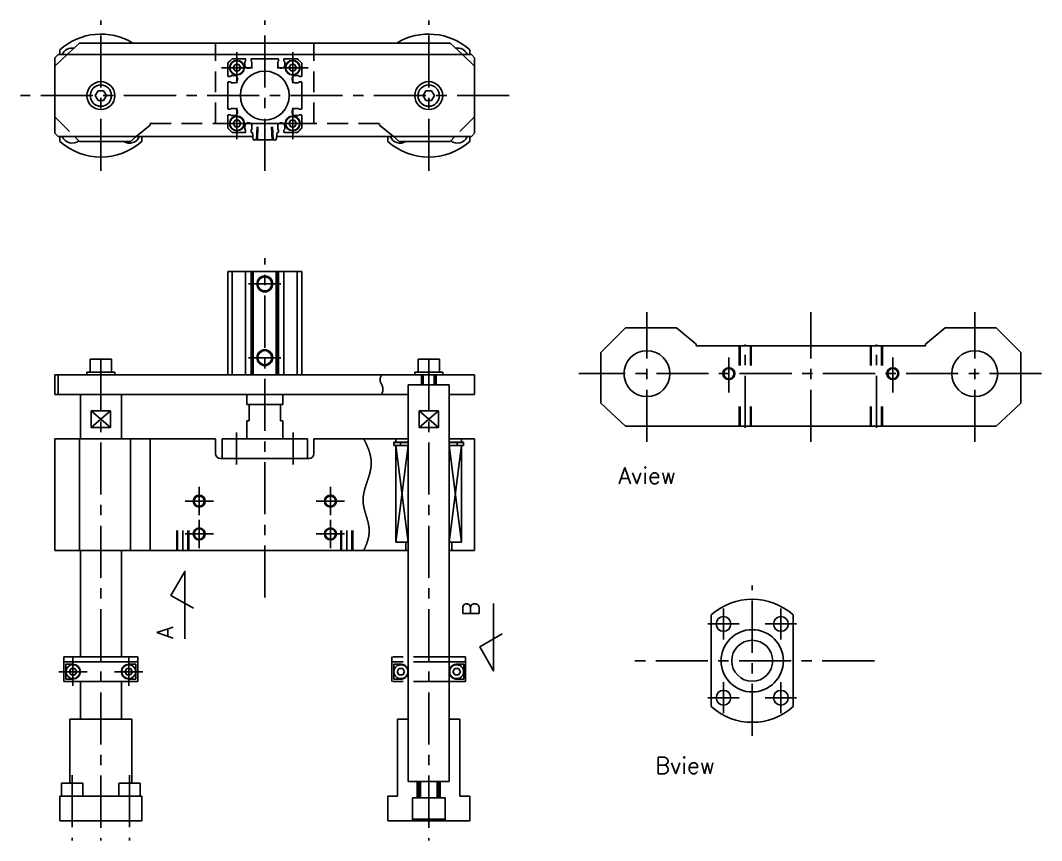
# Model space of a CAD drawing. Extents: x -806 to 177, y -154 to 391.
# Drawn here: x -446 to 177, y -110 to 391 of the extents above; entities that cross this region are included whole.
import ezdxf

# ---------------------------------------------------------------- set-up
doc = ezdxf.new("R2010")
doc.units = 0
for name, pattern in [('CENTER', [50.8, 31.75, -6.35, 6.35, -6.35]), ('DASHED', [19.05, 12.7, -6.35]), ('PHANTOM', [63.5, 31.75, -6.35, 6.35, -6.35, 6.35, -6.35])]:
    doc.linetypes.add(name, pattern=pattern)
doc.layers.get('0').update_dxf_attribs({"linetype": 'CONTINUOUS'})
doc.layers.add('CENTER', color=1, linetype='CONTINUOUS')
doc.styles.get("Standard").update_dxf_attribs({"font": 'txt.shx', "height": 3, "bigfont": 'bigfont.shx'})

msp = doc.modelspace()

# ---------------------------------------------------------------- linework, layer by layer
at = {"color": 7, "linetype": 'CONTINUOUS'}
for p, q in [((-410.28, 376.71), (-417.78, 369.71)), ((-297.28, 376.71), (-410.28, 376.71)), ((-327.28, 369.71), (-327.28, 376.71)), ((-297.28, 376.71), (-184.28, 376.71)), ((-267.28, 369.71), (-267.28, 376.71)), ((-184.28, 376.71), (-176.78, 369.71)), ((-425.28, 367.71), (-423.28, 369.71)), ((-425.28, 321.71), (-425.28, 367.71)), ((-423.28, 369.71), (-297.28, 369.71)), ((-422.28, 372.66), (-422.28, 369.71)), ((-171.28, 369.71), (-297.28, 369.71)), ((-172.28, 372.66), (-172.28, 369.71)), ((-169.28, 367.71), (-171.28, 369.71)), ((-169.28, 321.71), (-169.28, 367.71)), ((-319.78, 356.61), (-319.78, 364.55)), ((-317.12, 367.21), (-309.18, 367.21)), ((-315.44, 363.71), (-316.59, 361.71)), ((-316.59, 361.71), (-315.44, 359.71)), ((-313.13, 363.71), (-315.44, 363.71)), ((-313.13, 363.71), (-311.97, 361.71)), ((-311.97, 361.71), (-313.13, 359.71)), ((-309.43, 365.21), (-308.98, 365.71)), ((-309.43, 363.11), (-309.43, 365.21)), ((-308.98, 365.71), (-308.98, 367.01)), ((-306.83, 361.41), (-307.73, 361.41)), ((-305.58, 367.01), (-305.58, 365.71)), ((-305.58, 365.71), (-305.13, 365.21)), ((-305.38, 367.21), (-297.28, 367.21)), ((-305.13, 365.21), (-305.13, 363.11)), ((-289.18, 367.21), (-297.28, 367.21)), ((-288.98, 365.71), (-289.43, 365.21)), ((-289.43, 365.21), (-289.43, 363.11)), ((-288.98, 367.01), (-288.98, 365.71)), ((-287.73, 361.41), (-286.83, 361.41)), ((-285.58, 365.71), (-285.58, 367.01)), ((-285.13, 365.21), (-285.58, 365.71)), ((-277.44, 367.21), (-285.38, 367.21)), ((-285.13, 363.11), (-285.13, 365.21)), ((-281.44, 363.71), (-282.59, 361.71)), ((-282.59, 361.71), (-281.44, 359.71)), ((-281.44, 363.71), (-279.13, 363.71)), ((-279.13, 363.71), (-277.97, 361.71)), ((-277.97, 361.71), (-279.13, 359.71)), ((-274.78, 356.61), (-274.78, 364.55)), ((-319.58, 356.41), (-318.28, 356.41)), ((-318.28, 356.41), (-317.78, 356.86)), ((-317.78, 356.86), (-315.68, 356.86)), ((-313.13, 359.71), (-315.44, 359.71)), ((-313.98, 355.16), (-313.98, 354.26)), ((-281.44, 359.71), (-279.13, 359.71)), ((-280.58, 355.16), (-280.58, 354.26)), ((-276.78, 356.86), (-278.88, 356.86)), ((-276.28, 356.41), (-276.78, 356.86)), ((-274.98, 356.41), (-276.28, 356.41)), ((-319.78, 336.61), (-319.78, 352.81)), ((-318.28, 353.01), (-319.58, 353.01)), ((-317.78, 352.56), (-318.28, 353.01)), ((-315.68, 352.56), (-317.78, 352.56)), ((-278.88, 352.56), (-276.78, 352.56)), ((-276.78, 352.56), (-276.28, 353.01)), ((-276.28, 353.01), (-274.98, 353.01)), ((-274.78, 336.61), (-274.78, 352.81)), ((-399, 347.68), (-400.71, 344.71)), ((-400.71, 344.71), (-399, 341.74)), ((-395.57, 347.68), (-399, 347.68)), ((-393.85, 344.71), (-395.57, 347.68)), ((-395.57, 341.74), (-393.85, 344.71)), ((-200.71, 344.71), (-199, 347.68)), ((-199, 341.74), (-200.71, 344.71)), ((-199, 347.68), (-195.57, 347.68)), ((-195.57, 347.68), (-193.85, 344.71)), ((-193.85, 344.71), (-195.57, 341.74)), ((-399, 341.74), (-395.57, 341.74)), ((-319.58, 336.41), (-318.28, 336.41)), ((-318.28, 336.41), (-317.78, 336.86)), ((-317.78, 336.86), (-315.68, 336.86)), ((-276.78, 336.86), (-278.88, 336.86)), ((-276.28, 336.41), (-276.78, 336.86)), ((-274.98, 336.41), (-276.28, 336.41)), ((-195.57, 341.74), (-199, 341.74)), ((-319.78, 324.86), (-319.78, 332.81)), ((-318.28, 333.01), (-319.58, 333.01)), ((-317.78, 332.56), (-318.28, 333.01)), ((-315.68, 332.56), (-317.78, 332.56)), ((-313.98, 335.16), (-313.98, 334.26)), ((-280.58, 335.16), (-280.58, 334.26)), ((-278.88, 332.56), (-276.78, 332.56)), ((-276.78, 332.56), (-276.28, 333.01)), ((-276.28, 333.01), (-274.98, 333.01)), ((-274.78, 324.86), (-274.78, 332.81)), ((-315.44, 329.71), (-316.59, 327.71)), ((-316.59, 327.71), (-315.44, 325.71)), ((-313.13, 329.71), (-315.44, 329.71)), ((-313.13, 325.71), (-315.44, 325.71)), ((-313.13, 329.71), (-311.97, 327.71)), ((-311.97, 327.71), (-313.13, 325.71)), ((-309.43, 324.21), (-309.43, 326.31)), ((-308.98, 323.71), (-309.43, 324.21)), ((-307.73, 328.01), (-306.83, 328.01)), ((-305.13, 324.21), (-305.58, 323.71)), ((-305.13, 326.31), (-305.13, 324.21)), ((-289.43, 326.31), (-289.43, 324.21)), ((-289.43, 324.21), (-288.98, 323.71)), ((-286.83, 328.01), (-287.73, 328.01)), ((-285.58, 323.71), (-285.13, 324.21)), ((-285.13, 324.21), (-285.13, 326.31)), ((-281.44, 329.71), (-282.59, 327.71)), ((-282.59, 327.71), (-281.44, 325.71)), ((-281.44, 329.71), (-279.13, 329.71)), ((-281.44, 325.71), (-279.13, 325.71)), ((-279.13, 329.71), (-277.97, 327.71)), ((-277.97, 327.71), (-279.13, 325.71)), ((-423.28, 319.71), (-425.28, 321.71)), ((-423.28, 319.71), (-304.5, 319.71)), ((-422.28, 319.71), (-422.28, 316.75)), ((-413.28, 319.71), (-410.28, 316.71)), ((-375.68, 319.71), (-379.28, 316.71)), ((-372.28, 319.71), (-372.28, 316.75)), ((-309.18, 322.21), (-317.12, 322.21)), ((-308.98, 322.41), (-308.98, 323.71)), ((-305.58, 323.71), (-305.58, 322.41)), ((-304.78, 322.21), (-305.38, 322.21)), ((-304.28, 317.71), (-304.78, 322.21)), ((-297.28, 317.71), (-304.28, 317.71)), ((-297.28, 317.71), (-290.28, 317.71)), ((-290.28, 317.71), (-289.78, 322.21)), ((-171.28, 319.71), (-290.06, 319.71)), ((-289.78, 322.21), (-289.18, 322.21)), ((-288.98, 323.71), (-288.98, 322.41)), ((-285.58, 322.41), (-285.58, 323.71)), ((-285.38, 322.21), (-277.44, 322.21)), ((-222.28, 319.71), (-222.28, 316.75)), ((-218.88, 319.71), (-215.28, 316.71)), ((-181.28, 319.71), (-184.28, 316.71)), ((-172.28, 319.71), (-172.28, 316.75)), ((-171.28, 319.71), (-169.28, 321.71)), ((-410.28, 316.71), (-379.28, 316.71)), ((-184.28, 316.71), (-215.28, 316.71)), ((-319.78, 237.38), (-297.28, 237.38)), ((-319.78, 237.38), (-319.78, 174.38)), ((-317.12, 237.38), (-317.12, 174.38)), ((-308.98, 237.38), (-308.98, 174.38)), ((-305.58, 237.38), (-305.58, 174.38)), ((-304.78, 237.38), (-304.78, 174.38)), ((-304.28, 237.38), (-304.28, 174.38)), ((-297.28, 237.38), (-274.78, 237.38)), ((-290.28, 237.38), (-290.28, 174.38)), ((-289.78, 237.38), (-289.78, 174.38)), ((-288.98, 237.38), (-288.98, 174.38)), ((-285.58, 237.38), (-285.58, 174.38)), ((-277.44, 237.38), (-277.44, 174.38)), ((-274.78, 237.38), (-274.78, 174.38)), ((-92.24, 188.13), (-77.24, 203.13)), ((-77.24, 203.13), (-46.24, 203.13)), ((-34.24, 193.13), (-46.24, 203.13)), ((105.76, 193.13), (117.76, 203.13)), ((148.76, 203.13), (117.76, 203.13)), ((163.76, 188.13), (148.76, 203.13)), ((-34.24, 192.13), (-34.24, 193.13)), ((105.76, 192.13), (105.76, 193.13)), ((-92.24, 157.13), (-92.24, 188.13)), ((35.76, 192.13), (-34.24, 192.13)), ((35.76, 192.13), (105.76, 192.13)), ((163.76, 157.13), (163.76, 188.13)), ((-403.78, 183.98), (-390.78, 183.98)), ((-403.78, 183.98), (-403.78, 175.98)), ((-390.78, 183.98), (-390.78, 175.98)), ((-190.78, 183.98), (-203.78, 183.98)), ((-203.78, 183.98), (-203.78, 175.98)), ((-190.78, 183.98), (-190.78, 175.98)), ((-405.78, 175.98), (-388.78, 175.98)), ((-405.78, 175.98), (-405.78, 174.38)), ((-388.78, 175.98), (-388.78, 174.38)), ((-188.78, 175.98), (-205.78, 175.98)), ((-205.78, 175.98), (-205.78, 174.38)), ((-188.78, 175.98), (-188.78, 174.38)), ((-425.28, 174.38), (-297.28, 174.38)), ((-425.28, 174.38), (-425.28, 162.38)), ((-423.28, 174.38), (-423.28, 162.38)), ((-169.28, 174.38), (-297.28, 174.38)), ((-209.78, 168.38), (-209.78, -73.62)), ((-184.78, 168.38), (-209.78, 168.38)), ((-201.78, 174.38), (-201.78, 168.38)), ((-201.28, 174.38), (-201.28, 168.38)), ((-200.66, 174.38), (-200.66, 168.38)), ((-193.91, 174.38), (-193.91, 168.38)), ((-193.28, 174.38), (-193.28, 168.38)), ((-192.78, 174.38), (-192.78, 168.38)), ((-184.78, 168.38), (-184.78, -73.62)), ((-169.28, 174.38), (-169.28, 162.38)), ((-425.28, 162.38), (-297.28, 162.38)), ((-409.78, 162.38), (-409.78, 135.38)), ((-384.78, 162.38), (-384.78, 135.38)), ((-308.28, 162.38), (-308.28, 156.38)), ((-209.78, 162.38), (-297.28, 162.38)), ((-297.28, 162.38), (-297.28, 156.38)), ((-286.28, 162.38), (-286.28, 156.38)), ((-169.28, 162.38), (-184.78, 162.38)), ((-308.28, 156.38), (-286.28, 156.38)), ((-306.78, 156.38), (-306.78, 146.38)), ((-287.78, 156.38), (-287.78, 146.38)), ((-77.24, 143.13), (-92.24, 157.13)), ((148.76, 143.13), (163.76, 157.13)), ((-391.34, 152.38), (-403.22, 142.38)), ((-403.22, 152.38), (-391.34, 152.38)), ((-391.34, 142.38), (-403.22, 152.38)), ((-403.22, 152.38), (-403.22, 142.38)), ((-391.34, 152.38), (-391.34, 142.38)), ((-203.22, 142.38), (-191.34, 152.38)), ((-203.22, 152.38), (-191.34, 142.38)), ((-191.34, 152.38), (-203.22, 152.38)), ((-203.22, 152.38), (-203.22, 142.38)), ((-191.34, 152.38), (-191.34, 142.38)), ((-308.28, 146.38), (-308.28, 135.38)), ((-306.78, 146.38), (-308.28, 146.38)), ((-287.78, 146.38), (-286.28, 146.38)), ((-286.28, 146.38), (-286.28, 135.38)), ((-403.22, 142.38), (-391.34, 142.38)), ((-191.34, 142.38), (-203.22, 142.38)), ((35.76, 143.13), (-77.24, 143.13)), ((35.76, 143.13), (148.76, 143.13)), ((-425.28, 135.38), (-425.28, 67.38)), ((-425.28, 135.38), (-327.28, 135.38)), ((-410.28, 135.38), (-410.28, 67.38)), ((-379.28, 135.38), (-379.28, 67.38)), ((-367.28, 135.38), (-367.28, 67.38)), ((-327.28, 135.38), (-327.28, 126.38)), ((-297.28, 135.38), (-323.28, 135.38)), ((-323.28, 135.38), (-323.28, 123.38)), ((-297.28, 135.38), (-271.28, 135.38)), ((-271.28, 135.38), (-271.28, 123.38)), ((-209.78, 135.38), (-267.28, 135.38)), ((-267.28, 135.38), (-267.28, 126.38)), ((-209.78, 133.38), (-218.53, 133.38)), ((-218.53, 133.38), (-218.53, 131.38)), ((-209.78, 133.13), (-218.53, 133.13)), ((-209.78, 131.38), (-218.53, 131.38)), ((-217.28, 135.38), (-217.28, 133.38)), ((-209.78, 131.38), (-217.28, 72.38)), ((-209.78, 72.38), (-217.28, 131.38)), ((-217.28, 131.38), (-217.28, 72.38)), ((-214.53, 133.13), (-214.53, 131.38)), ((-209.78, 131.38), (-209.78, 72.38)), ((-169.28, 135.38), (-184.78, 135.38)), ((-176.03, 133.38), (-184.78, 133.38)), ((-176.03, 133.13), (-184.78, 133.13)), ((-184.78, 131.38), (-177.28, 72.38)), ((-184.78, 72.38), (-177.28, 131.38)), ((-184.78, 131.38), (-184.78, 72.38)), ((-176.03, 131.38), (-184.78, 131.38)), ((-180.03, 133.13), (-180.03, 131.38)), ((-177.28, 135.38), (-177.28, 133.38)), ((-177.28, 131.38), (-177.28, 72.38)), ((-176.03, 133.38), (-176.03, 131.38)), ((-169.28, 135.38), (-169.28, 67.38)), ((-324.28, 123.38), (-297.28, 123.38)), ((-270.28, 123.38), (-297.28, 123.38)), ((-209.78, 72.38), (-217.28, 72.38)), ((-211.28, 72.38), (-211.28, 67.38)), ((-177.28, 72.38), (-184.78, 72.38)), ((-183.28, 72.38), (-183.28, 67.38)), ((-425.28, 67.38), (-297.28, 67.38)), ((-409.78, 67.38), (-409.78, 2.38)), ((-384.78, 67.38), (-384.78, 2.38)), ((-209.78, 67.38), (-297.28, 67.38)), ((-169.28, 67.38), (-184.78, 67.38)), ((-25, 27.95), (-25, -27.95)), ((25, 27.95), (25, -27.95)), ((-419.78, 2.38), (-374.78, 2.38)), ((-419.78, 2.38), (-419.78, -12.62)), ((-374.78, 2.38), (-374.78, -12.62)), ((-419.78, -0.62), (-374.78, -0.62)), ((-418.66, -2.12), (-418.66, -11.12)), ((-414.28, -2.12), (-418.66, -2.12)), ((-415.44, -4.62), (-416.59, -6.62)), ((-415.44, -4.62), (-413.13, -4.62)), ((-413.13, -4.62), (-411.97, -6.62)), ((-381.44, -4.62), (-382.59, -6.62)), ((-381.44, -4.62), (-379.13, -4.62)), ((-380.28, -2.12), (-375.9, -2.12)), ((-379.13, -4.62), (-377.97, -6.62)), ((-375.9, -2.12), (-375.9, -11.12)), ((-414.28, -11.12), (-418.66, -11.12)), ((-416.59, -6.62), (-415.44, -8.62)), ((-415.44, -8.62), (-413.13, -8.62)), ((-411.97, -6.62), (-413.13, -8.62)), ((-382.59, -6.62), (-381.44, -8.62)), ((-381.44, -8.62), (-379.13, -8.62)), ((-380.28, -11.12), (-375.9, -11.12)), ((-377.97, -6.62), (-379.13, -8.62)), ((-419.78, -12.62), (-374.78, -12.62)), ((-409.78, -12.62), (-409.78, -35.62)), ((-384.78, -12.62), (-384.78, -35.62)), ((-416.28, -35.62), (-416.28, -74.62)), ((-416.28, -35.62), (-397.28, -35.62)), ((-397.28, -35.62), (-378.28, -35.62)), ((-378.28, -35.62), (-378.28, -74.62)), ((-216.28, -35.62), (-216.28, -82.62)), ((-209.78, -35.62), (-216.28, -35.62)), ((-178.28, -35.62), (-184.78, -35.62)), ((-178.28, -35.62), (-178.28, -82.62)), ((-421.28, -74.62), (-421.28, -82.62)), ((-421.28, -74.62), (-408.28, -74.62)), ((-408.28, -74.62), (-408.28, -82.62)), ((-386.28, -74.62), (-386.28, -82.62)), ((-386.28, -74.62), (-373.28, -74.62)), ((-373.28, -74.62), (-373.28, -82.62)), ((-184.78, -73.62), (-209.78, -73.62)), ((-204.28, -73.62), (-204.28, -83.62)), ((-203.28, -73.62), (-203.28, -83.62)), ((-202.41, -73.62), (-202.41, -83.62)), ((-192.16, -73.62), (-192.16, -83.62)), ((-191.28, -73.62), (-191.28, -83.62)), ((-190.28, -73.62), (-190.28, -83.62)), ((-422.28, -82.62), (-397.28, -82.62)), ((-422.28, -82.62), (-422.28, -97.62)), ((-397.28, -82.62), (-372.28, -82.62)), ((-372.28, -82.62), (-372.28, -97.62)), ((-216.28, -82.62), (-222.28, -82.62)), ((-222.28, -82.62), (-222.28, -97.62)), ((-187.28, -83.62), (-207.28, -83.62)), ((-207.28, -83.62), (-207.28, -97.62)), ((-187.28, -83.62), (-187.28, -97.62)), ((-172.28, -82.62), (-178.28, -82.62)), ((-172.28, -82.62), (-172.28, -97.62)), ((-422.28, -97.62), (-372.28, -97.62)), ((-222.28, -97.62), (-172.28, -97.62)), ((-187.28, -96.62), (-207.28, -96.62))]:
    msp.add_line(p, q, dxfattribs=at)
at = {"color": 3, "linetype": 'DASHED'}
for p, q in [((-417.78, 369.71), (-425.28, 362.71)), ((-327.28, 327.71), (-327.28, 369.71)), ((-267.28, 327.71), (-267.28, 369.71)), ((-176.78, 369.71), (-169.28, 362.71)), ((-425.28, 362.71), (-425.28, 331.71)), ((-169.28, 362.71), (-169.28, 331.71)), ((-425.28, 331.71), (-413.28, 319.71)), ((-169.28, 331.71), (-181.28, 319.71)), ((-367.28, 326.71), (-375.68, 319.71)), ((-297.28, 327.71), (-367.28, 327.71)), ((-367.28, 326.71), (-367.28, 327.71)), ((-302.03, 325.69), (-302.31, 317.71)), ((-301.45, 325.69), (-301.73, 317.69)), ((-297.28, 327.71), (-227.28, 327.71)), ((-293.11, 325.69), (-292.83, 317.69)), ((-292.53, 325.69), (-292.25, 317.71)), ((-227.28, 326.71), (-227.28, 327.71)), ((-227.28, 326.71), (-218.88, 319.71)), ((-7.89, 180.13), (-7.89, 192.13)), ((-7.39, 180.13), (-7.39, 192.13)), ((-1.09, 180.13), (-1.09, 192.13)), ((-0.59, 180.13), (-0.59, 192.13)), ((72.11, 180.13), (72.11, 192.13)), ((72.61, 180.13), (72.61, 192.13)), ((78.91, 180.13), (78.91, 192.13)), ((79.41, 180.13), (79.41, 192.13)), ((-7.89, 143.13), (-7.89, 155.13)), ((-7.39, 143.13), (-7.39, 155.13)), ((-1.09, 143.13), (-1.09, 155.13)), ((-0.59, 143.13), (-0.59, 155.13)), ((72.11, 143.13), (72.11, 155.13)), ((72.61, 143.13), (72.61, 155.13)), ((78.91, 143.13), (78.91, 155.13)), ((79.41, 143.13), (79.41, 155.13)), ((-350.93, 79.38), (-350.93, 67.38)), ((-350.43, 79.38), (-350.43, 67.38)), ((-344.13, 79.38), (-344.13, 67.38)), ((-343.63, 79.38), (-343.63, 67.38)), ((-250.93, 79.38), (-250.93, 67.38)), ((-250.43, 79.38), (-250.43, 67.38)), ((-244.13, 79.38), (-244.13, 67.38)), ((-243.63, 79.38), (-243.63, 67.38))]:
    msp.add_line(p, q, dxfattribs=at)
at = {"color": 3, "linetype": 'PHANTOM'}
for p, q in [((-219.78, 2.38), (-219.78, -12.62)), ((-174.78, 2.38), (-219.78, 2.38)), ((-174.78, 2.38), (-174.78, -12.62)), ((-174.78, -0.62), (-219.78, -0.62)), ((-218.66, -2.12), (-218.66, -11.12)), ((-214.28, -2.12), (-218.66, -2.12)), ((-215.44, -4.62), (-216.59, -6.62)), ((-213.13, -4.62), (-215.44, -4.62)), ((-213.13, -4.62), (-211.97, -6.62)), ((-181.44, -4.62), (-182.59, -6.62)), ((-179.13, -4.62), (-181.44, -4.62)), ((-180.28, -2.12), (-175.9, -2.12)), ((-179.13, -4.62), (-177.97, -6.62)), ((-175.9, -2.12), (-175.9, -11.12)), ((-214.28, -11.12), (-218.66, -11.12)), ((-216.59, -6.62), (-215.44, -8.62)), ((-213.13, -8.62), (-215.44, -8.62)), ((-211.97, -6.62), (-213.13, -8.62)), ((-182.59, -6.62), (-181.44, -8.62)), ((-179.13, -8.62), (-181.44, -8.62)), ((-180.28, -11.12), (-175.9, -11.12)), ((-177.97, -6.62), (-179.13, -8.62)), ((-174.78, -12.62), (-219.78, -12.62))]:
    msp.add_line(p, q, dxfattribs=at)
at = {"color": 7, "linetype": 'CONTINUOUS'}
for points in [[(-346.04, 13.4), (-346.04, 54.57), (-354.5, 39.91), (-340.84, 32.03)], [(-157.73, 35.01), (-157.73, -6.16), (-166.19, 8.49), (-152.53, 16.38)]]:
    msp.add_lwpolyline(points, dxfattribs=at)
at = {"color": 7}
for points in [[(-226.02, 174.38, 0), (-226.03, 174.35, 0), (-226.04, 174.33, 0), (-226.06, 174.3, 0), (-226.07, 174.27, 0), (-226.09, 174.25, 0), (-226.1, 174.22, 0), (-226.12, 174.19, 0), (-226.13, 174.16, 0), (-226.14, 174.14, 0), (-226.16, 174.11, 0), (-226.17, 174.08, 0), (-226.19, 174.06, 0), (-226.2, 174.03, 0), (-226.21, 174, 0), (-226.23, 173.98, 0), (-226.24, 173.95, 0), (-226.26, 173.92, 0), (-226.27, 173.89, 0), (-226.28, 173.87, 0), (-226.3, 173.84, 0), (-226.31, 173.81, 0), (-226.32, 173.79, 0), (-226.33, 173.76, 0), (-226.35, 173.73, 0), (-226.36, 173.7, 0), (-226.37, 173.68, 0), (-226.39, 173.65, 0), (-226.4, 173.62, 0), (-226.41, 173.59, 0), (-226.42, 173.56, 0), (-226.44, 173.54, 0), (-226.45, 173.51, 0), (-226.46, 173.48, 0), (-226.47, 173.45, 0), (-226.48, 173.43, 0), (-226.5, 173.4, 0), (-226.51, 173.37, 0), (-226.52, 173.34, 0), (-226.53, 173.31, 0), (-226.54, 173.29, 0), (-226.55, 173.26, 0), (-226.57, 173.23, 0), (-226.58, 173.2, 0), (-226.59, 173.17, 0), (-226.6, 173.14, 0), (-226.61, 173.12, 0), (-226.62, 173.09, 0), (-226.63, 173.06, 0), (-226.64, 173.03, 0), (-226.65, 173, 0), (-226.66, 172.97, 0), (-226.67, 172.94, 0), (-226.68, 172.92, 0), (-226.69, 172.89, 0), (-226.7, 172.86, 0), (-226.71, 172.83, 0), (-226.72, 172.8, 0), (-226.73, 172.77, 0), (-226.74, 172.74, 0), (-226.75, 172.71, 0), (-226.76, 172.68, 0), (-226.77, 172.65, 0), (-226.77, 172.63, 0), (-226.78, 172.6, 0), (-226.79, 172.57, 0), (-226.8, 172.54, 0), (-226.81, 172.51, 0), (-226.81, 172.48, 0), (-226.82, 172.45, 0), (-226.83, 172.42, 0), (-226.84, 172.39, 0), (-226.84, 172.36, 0), (-226.85, 172.33, 0), (-226.86, 172.3, 0), (-226.86, 172.27, 0), (-226.87, 172.24, 0), (-226.88, 172.21, 0), (-226.88, 172.18, 0), (-226.89, 172.15, 0), (-226.89, 172.12, 0), (-226.9, 172.09, 0), (-226.9, 172.06, 0), (-226.91, 172.03, 0), (-226.91, 172, 0), (-226.92, 171.97, 0), (-226.92, 171.94, 0), (-226.92, 171.91, 0), (-226.93, 171.88, 0), (-226.93, 171.85, 0), (-226.93, 171.82, 0), (-226.94, 171.79, 0), (-226.94, 171.76, 0), (-226.94, 171.73, 0), (-226.95, 171.7, 0), (-226.95, 171.67, 0), (-226.95, 171.64, 0), (-226.95, 171.61, 0), (-226.95, 171.58, 0), (-226.95, 171.55, 0), (-226.95, 171.52, 0), (-226.96, 171.49, 0), (-226.96, 171.46, 0), (-226.96, 171.42, 0), (-226.96, 171.39, 0), (-226.96, 171.36, 0), (-226.96, 171.33, 0), (-226.95, 171.3, 0), (-226.95, 171.27, 0), (-226.95, 171.24, 0), (-226.95, 171.21, 0), (-226.95, 171.18, 0), (-226.95, 171.15, 0), (-226.95, 171.12, 0), (-226.94, 171.09, 0), (-226.94, 171.06, 0), (-226.94, 171.03, 0), (-226.93, 171, 0), (-226.93, 170.97, 0), (-226.93, 170.94, 0), (-226.92, 170.91, 0), (-226.92, 170.88, 0), (-226.91, 170.85, 0), (-226.91, 170.82, 0), (-226.9, 170.79, 0), (-226.9, 170.76, 0), (-226.89, 170.73, 0), (-226.89, 170.7, 0), (-226.88, 170.67, 0), (-226.88, 170.64, 0), (-226.87, 170.61, 0), (-226.86, 170.58, 0), (-226.86, 170.55, 0), (-226.85, 170.52, 0), (-226.84, 170.49, 0), (-226.83, 170.46, 0), (-226.83, 170.43, 0), (-226.82, 170.4, 0), (-226.81, 170.37, 0), (-226.8, 170.34, 0), (-226.79, 170.32, 0), (-226.78, 170.29, 0), (-226.78, 170.26, 0), (-226.77, 170.23, 0), (-226.76, 170.2, 0), (-226.75, 170.17, 0), (-226.74, 170.14, 0), (-226.73, 170.11, 0), (-226.72, 170.08, 0), (-226.71, 170.06, 0), (-226.7, 170.03, 0), (-226.69, 170, 0), (-226.68, 169.97, 0), (-226.67, 169.94, 0), (-226.66, 169.91, 0), (-226.64, 169.88, 0), (-226.63, 169.86, 0), (-226.62, 169.83, 0), (-226.61, 169.8, 0), (-226.6, 169.77, 0), (-226.59, 169.74, 0), (-226.58, 169.71, 0), (-226.56, 169.69, 0), (-226.55, 169.66, 0), (-226.54, 169.63, 0), (-226.53, 169.6, 0), (-226.52, 169.57, 0), (-226.51, 169.55, 0), (-226.49, 169.52, 0), (-226.48, 169.49, 0), (-226.47, 169.46, 0), (-226.46, 169.43, 0), (-226.44, 169.41, 0), (-226.43, 169.38, 0), (-226.42, 169.35, 0), (-226.41, 169.32, 0), (-226.39, 169.3, 0), (-226.38, 169.27, 0), (-226.37, 169.24, 0), (-226.36, 169.21, 0), (-226.34, 169.19, 0), (-226.33, 169.16, 0), (-226.32, 169.13, 0), (-226.3, 169.1, 0), (-226.29, 169.08, 0), (-226.28, 169.05, 0), (-226.27, 169.02, 0), (-226.25, 168.99, 0), (-226.24, 168.97, 0), (-226.23, 168.94, 0), (-226.21, 168.91, 0), (-226.2, 168.88, 0), (-226.19, 168.86, 0), (-226.17, 168.83, 0), (-226.16, 168.8, 0), (-226.15, 168.77, 0), (-226.13, 168.75, 0), (-226.12, 168.72, 0), (-226.11, 168.69, 0), (-226.09, 168.67, 0), (-226.08, 168.64, 0), (-226.07, 168.61, 0), (-226.06, 168.58, 0), (-226.04, 168.56, 0), (-226.03, 168.53, 0), (-226.02, 168.5, 0), (-226, 168.47, 0), (-225.99, 168.45, 0), (-225.98, 168.42, 0), (-225.96, 168.39, 0), (-225.95, 168.37, 0), (-225.94, 168.34, 0), (-225.92, 168.31, 0), (-225.91, 168.28, 0), (-225.9, 168.26, 0), (-225.88, 168.23, 0), (-225.87, 168.2, 0), (-225.86, 168.17, 0), (-225.85, 168.15, 0), (-225.83, 168.12, 0), (-225.82, 168.09, 0), (-225.81, 168.06, 0), (-225.79, 168.04, 0), (-225.78, 168.01, 0), (-225.77, 167.98, 0), (-225.76, 167.95, 0), (-225.74, 167.92, 0), (-225.73, 167.9, 0), (-225.72, 167.87, 0), (-225.71, 167.84, 0), (-225.7, 167.81, 0), (-225.68, 167.79, 0), (-225.67, 167.76, 0), (-225.66, 167.73, 0), (-225.65, 167.7, 0), (-225.64, 167.67, 0), (-225.62, 167.65, 0), (-225.61, 167.62, 0), (-225.6, 167.59, 0), (-225.59, 167.56, 0), (-225.58, 167.53, 0), (-225.57, 167.5, 0), (-225.56, 167.48, 0), (-225.55, 167.45, 0), (-225.54, 167.42, 0), (-225.53, 167.39, 0), (-225.52, 167.36, 0), (-225.51, 167.33, 0), (-225.5, 167.31, 0), (-225.49, 167.28, 0), (-225.48, 167.25, 0), (-225.47, 167.22, 0), (-225.46, 167.19, 0), (-225.45, 167.16, 0), (-225.44, 167.13, 0), (-225.43, 167.1, 0), (-225.42, 167.07, 0), (-225.41, 167.04, 0), (-225.4, 167.02, 0), (-225.39, 166.99, 0), (-225.39, 166.96, 0), (-225.38, 166.93, 0), (-225.37, 166.9, 0), (-225.36, 166.87, 0), (-225.35, 166.84, 0), (-225.35, 166.81, 0), (-225.34, 166.78, 0), (-225.33, 166.75, 0), (-225.33, 166.72, 0), (-225.32, 166.69, 0), (-225.31, 166.66, 0), (-225.31, 166.63, 0), (-225.3, 166.6, 0), (-225.29, 166.57, 0), (-225.29, 166.54, 0), (-225.28, 166.51, 0), (-225.28, 166.48, 0), (-225.27, 166.45, 0), (-225.27, 166.42, 0), (-225.26, 166.39, 0), (-225.26, 166.36, 0), (-225.25, 166.33, 0), (-225.25, 166.3, 0), (-225.25, 166.27, 0), (-225.24, 166.24, 0), (-225.24, 166.21, 0), (-225.24, 166.18, 0), (-225.23, 166.15, 0), (-225.23, 166.12, 0), (-225.23, 166.09, 0), (-225.22, 166.06, 0), (-225.22, 166.03, 0), (-225.22, 166, 0), (-225.22, 165.97, 0), (-225.22, 165.94, 0), (-225.22, 165.91, 0), (-225.21, 165.88, 0), (-225.21, 165.85, 0), (-225.21, 165.82, 0), (-225.21, 165.79, 0), (-225.21, 165.76, 0), (-225.21, 165.73, 0), (-225.21, 165.7, 0), (-225.21, 165.67, 0), (-225.21, 165.63, 0), (-225.21, 165.6, 0), (-225.21, 165.57, 0), (-225.21, 165.54, 0), (-225.22, 165.51, 0), (-225.22, 165.48, 0), (-225.22, 165.45, 0), (-225.22, 165.42, 0), (-225.22, 165.39, 0), (-225.22, 165.36, 0), (-225.23, 165.33, 0), (-225.23, 165.3, 0), (-225.23, 165.27, 0), (-225.23, 165.24, 0), (-225.24, 165.21, 0), (-225.24, 165.18, 0), (-225.24, 165.15, 0), (-225.25, 165.12, 0), (-225.25, 165.09, 0), (-225.25, 165.06, 0), (-225.26, 165.03, 0), (-225.26, 165, 0), (-225.26, 164.97, 0), (-225.27, 164.94, 0), (-225.27, 164.91, 0), (-225.28, 164.88, 0), (-225.28, 164.85, 0), (-225.29, 164.82, 0), (-225.29, 164.79, 0), (-225.3, 164.76, 0), (-225.3, 164.73, 0), (-225.31, 164.7, 0), (-225.31, 164.67, 0), (-225.32, 164.64, 0), (-225.32, 164.61, 0), (-225.33, 164.58, 0), (-225.33, 164.55, 0), (-225.34, 164.52, 0), (-225.35, 164.49, 0), (-225.35, 164.46, 0), (-225.36, 164.43, 0), (-225.36, 164.4, 0), (-225.37, 164.37, 0), (-225.38, 164.34, 0), (-225.38, 164.31, 0), (-225.39, 164.28, 0), (-225.4, 164.25, 0), (-225.4, 164.22, 0), (-225.41, 164.19, 0), (-225.42, 164.16, 0), (-225.43, 164.13, 0), (-225.43, 164.1, 0), (-225.44, 164.07, 0), (-225.45, 164.04, 0), (-225.46, 164.01, 0), (-225.46, 163.99, 0), (-225.47, 163.96, 0), (-225.48, 163.93, 0), (-225.49, 163.9, 0), (-225.5, 163.87, 0), (-225.5, 163.84, 0), (-225.51, 163.81, 0), (-225.52, 163.78, 0), (-225.53, 163.75, 0), (-225.54, 163.72, 0), (-225.55, 163.69, 0), (-225.56, 163.66, 0), (-225.56, 163.64, 0), (-225.57, 163.61, 0), (-225.58, 163.58, 0), (-225.59, 163.55, 0), (-225.6, 163.52, 0), (-225.61, 163.49, 0), (-225.62, 163.46, 0), (-225.63, 163.43, 0), (-225.64, 163.4, 0), (-225.65, 163.37, 0), (-225.66, 163.35, 0), (-225.67, 163.32, 0), (-225.68, 163.29, 0), (-225.68, 163.26, 0), (-225.69, 163.23, 0), (-225.7, 163.2, 0), (-225.71, 163.17, 0), (-225.72, 163.14, 0), (-225.73, 163.12, 0), (-225.74, 163.09, 0), (-225.75, 163.06, 0), (-225.77, 163.03, 0), (-225.78, 163, 0), (-225.79, 162.97, 0), (-225.8, 162.94, 0), (-225.81, 162.92, 0), (-225.82, 162.89, 0), (-225.83, 162.86, 0), (-225.84, 162.83, 0), (-225.85, 162.8, 0), (-225.86, 162.77, 0), (-225.87, 162.75, 0), (-225.88, 162.72, 0), (-225.89, 162.69, 0), (-225.9, 162.66, 0), (-225.91, 162.63, 0), (-225.93, 162.6, 0), (-225.94, 162.58, 0), (-225.95, 162.55, 0), (-225.96, 162.52, 0), (-225.97, 162.49, 0), (-225.98, 162.46, 0), (-225.99, 162.43, 0), (-226, 162.41, 0), (-226.02, 162.38, 0)], [(-236.92, 135.38, 0), (-236.85, 135.25, 0), (-236.79, 135.12, 0), (-236.72, 134.99, 0), (-236.65, 134.86, 0), (-236.58, 134.73, 0), (-236.52, 134.59, 0), (-236.45, 134.46, 0), (-236.38, 134.33, 0), (-236.32, 134.2, 0), (-236.25, 134.07, 0), (-236.19, 133.94, 0), (-236.12, 133.81, 0), (-236.06, 133.68, 0), (-235.99, 133.54, 0), (-235.93, 133.41, 0), (-235.86, 133.28, 0), (-235.8, 133.15, 0), (-235.74, 133.01, 0), (-235.67, 132.88, 0), (-235.61, 132.75, 0), (-235.55, 132.62, 0), (-235.49, 132.48, 0), (-235.42, 132.35, 0), (-235.36, 132.21, 0), (-235.3, 132.08, 0), (-235.24, 131.95, 0), (-235.18, 131.81, 0), (-235.12, 131.68, 0), (-235.06, 131.54, 0), (-235, 131.41, 0), (-234.94, 131.28, 0), (-234.88, 131.14, 0), (-234.83, 131.01, 0), (-234.77, 130.87, 0), (-234.71, 130.73, 0), (-234.66, 130.6, 0), (-234.6, 130.46, 0), (-234.54, 130.33, 0), (-234.49, 130.19, 0), (-234.43, 130.05, 0), (-234.38, 129.92, 0), (-234.32, 129.78, 0), (-234.27, 129.64, 0), (-234.22, 129.51, 0), (-234.16, 129.37, 0), (-234.11, 129.23, 0), (-234.06, 129.09, 0), (-234.01, 128.96, 0), (-233.96, 128.82, 0), (-233.91, 128.68, 0), (-233.86, 128.54, 0), (-233.81, 128.4, 0), (-233.76, 128.26, 0), (-233.71, 128.12, 0), (-233.67, 127.98, 0), (-233.62, 127.84, 0), (-233.57, 127.7, 0), (-233.53, 127.56, 0), (-233.49, 127.42, 0), (-233.44, 127.28, 0), (-233.4, 127.14, 0), (-233.36, 127, 0), (-233.31, 126.86, 0), (-233.27, 126.72, 0), (-233.23, 126.58, 0), (-233.19, 126.44, 0), (-233.16, 126.29, 0), (-233.12, 126.15, 0), (-233.08, 126.01, 0), (-233.04, 125.87, 0), (-233.01, 125.72, 0), (-232.97, 125.58, 0), (-232.94, 125.44, 0), (-232.91, 125.29, 0), (-232.88, 125.15, 0), (-232.84, 125.01, 0), (-232.81, 124.86, 0), (-232.78, 124.72, 0), (-232.76, 124.57, 0), (-232.73, 124.43, 0), (-232.7, 124.28, 0), (-232.68, 124.14, 0), (-232.65, 123.99, 0), (-232.63, 123.85, 0), (-232.61, 123.7, 0), (-232.58, 123.56, 0), (-232.56, 123.41, 0), (-232.54, 123.26, 0), (-232.52, 123.12, 0), (-232.51, 122.97, 0), (-232.49, 122.83, 0), (-232.47, 122.68, 0), (-232.46, 122.53, 0), (-232.45, 122.38, 0), (-232.43, 122.24, 0), (-232.42, 122.09, 0), (-232.41, 121.94, 0), (-232.4, 121.8, 0), (-232.39, 121.65, 0), (-232.38, 121.5, 0), (-232.38, 121.35, 0), (-232.37, 121.21, 0), (-232.37, 121.06, 0), (-232.36, 120.91, 0), (-232.36, 120.76, 0), (-232.36, 120.62, 0), (-232.36, 120.47, 0), (-232.36, 120.32, 0), (-232.36, 120.17, 0), (-232.37, 120.03, 0), (-232.37, 119.88, 0), (-232.37, 119.73, 0), (-232.38, 119.59, 0), (-232.39, 119.44, 0), (-232.4, 119.29, 0), (-232.41, 119.15, 0), (-232.42, 119, 0), (-232.43, 118.85, 0), (-232.44, 118.71, 0), (-232.45, 118.56, 0), (-232.47, 118.41, 0), (-232.49, 118.27, 0), (-232.5, 118.12, 0), (-232.52, 117.97, 0), (-232.54, 117.83, 0), (-232.56, 117.68, 0), (-232.58, 117.54, 0), (-232.6, 117.39, 0), (-232.63, 117.25, 0), (-232.65, 117.1, 0), (-232.68, 116.96, 0), (-232.7, 116.81, 0), (-232.73, 116.67, 0), (-232.76, 116.52, 0), (-232.79, 116.38, 0), (-232.81, 116.24, 0), (-232.84, 116.09, 0), (-232.88, 115.95, 0), (-232.91, 115.8, 0), (-232.94, 115.66, 0), (-232.97, 115.52, 0), (-233.01, 115.37, 0), (-233.04, 115.23, 0), (-233.08, 115.09, 0), (-233.11, 114.94, 0), (-233.15, 114.8, 0), (-233.18, 114.66, 0), (-233.22, 114.52, 0), (-233.26, 114.37, 0), (-233.3, 114.23, 0), (-233.34, 114.09, 0), (-233.38, 113.95, 0), (-233.42, 113.81, 0), (-233.46, 113.66, 0), (-233.5, 113.52, 0), (-233.54, 113.38, 0), (-233.58, 113.24, 0), (-233.62, 113.1, 0), (-233.66, 112.96, 0), (-233.7, 112.82, 0), (-233.75, 112.68, 0), (-233.79, 112.53, 0), (-233.83, 112.39, 0), (-233.88, 112.25, 0), (-233.92, 112.11, 0), (-233.96, 111.97, 0), (-234.01, 111.83, 0), (-234.05, 111.69, 0), (-234.1, 111.55, 0), (-234.14, 111.41, 0), (-234.19, 111.27, 0), (-234.23, 111.13, 0), (-234.28, 110.99, 0), (-234.32, 110.85, 0), (-234.37, 110.71, 0), (-234.41, 110.57, 0), (-234.46, 110.43, 0), (-234.51, 110.29, 0), (-234.55, 110.16, 0), (-234.6, 110.02, 0), (-234.64, 109.88, 0), (-234.69, 109.74, 0), (-234.74, 109.6, 0), (-234.78, 109.46, 0), (-234.83, 109.32, 0), (-234.88, 109.18, 0), (-234.92, 109.04, 0), (-234.97, 108.9, 0), (-235.02, 108.76, 0), (-235.06, 108.62, 0), (-235.11, 108.48, 0), (-235.15, 108.34, 0), (-235.2, 108.2, 0), (-235.25, 108.06, 0), (-235.29, 107.93, 0), (-235.34, 107.79, 0), (-235.39, 107.65, 0), (-235.43, 107.51, 0), (-235.48, 107.37, 0), (-235.52, 107.23, 0), (-235.57, 107.09, 0), (-235.61, 106.95, 0), (-235.66, 106.81, 0), (-235.7, 106.67, 0), (-235.75, 106.53, 0), (-235.79, 106.39, 0), (-235.84, 106.25, 0), (-235.88, 106.11, 0), (-235.92, 105.97, 0), (-235.97, 105.83, 0), (-236.01, 105.68, 0), (-236.05, 105.54, 0), (-236.09, 105.4, 0), (-236.14, 105.26, 0), (-236.18, 105.12, 0), (-236.22, 104.98, 0), (-236.26, 104.84, 0), (-236.3, 104.7, 0), (-236.34, 104.55, 0), (-236.38, 104.41, 0), (-236.42, 104.27, 0), (-236.45, 104.13, 0), (-236.49, 103.99, 0), (-236.53, 103.84, 0), (-236.56, 103.7, 0), (-236.6, 103.56, 0), (-236.63, 103.42, 0), (-236.67, 103.27, 0), (-236.7, 103.13, 0), (-236.73, 102.99, 0), (-236.77, 102.84, 0), (-236.8, 102.7, 0), (-236.83, 102.56, 0), (-236.86, 102.41, 0), (-236.89, 102.27, 0), (-236.91, 102.12, 0), (-236.94, 101.98, 0), (-236.97, 101.83, 0), (-236.99, 101.69, 0), (-237.02, 101.54, 0), (-237.04, 101.4, 0), (-237.06, 101.25, 0), (-237.09, 101.11, 0), (-237.11, 100.96, 0), (-237.13, 100.81, 0), (-237.14, 100.67, 0), (-237.16, 100.52, 0), (-237.18, 100.38, 0), (-237.2, 100.23, 0), (-237.21, 100.08, 0), (-237.22, 99.93, 0), (-237.24, 99.79, 0), (-237.25, 99.64, 0), (-237.26, 99.49, 0), (-237.27, 99.35, 0), (-237.28, 99.2, 0), (-237.29, 99.05, 0), (-237.29, 98.9, 0), (-237.3, 98.76, 0), (-237.3, 98.61, 0), (-237.31, 98.46, 0), (-237.31, 98.31, 0), (-237.31, 98.17, 0), (-237.31, 98.02, 0), (-237.31, 97.87, 0), (-237.31, 97.72, 0), (-237.31, 97.58, 0), (-237.31, 97.43, 0), (-237.3, 97.28, 0), (-237.3, 97.13, 0), (-237.29, 96.99, 0), (-237.28, 96.84, 0), (-237.27, 96.69, 0), (-237.26, 96.55, 0), (-237.25, 96.4, 0), (-237.24, 96.25, 0), (-237.22, 96.11, 0), (-237.21, 95.96, 0), (-237.19, 95.81, 0), (-237.18, 95.67, 0), (-237.16, 95.52, 0), (-237.14, 95.38, 0), (-237.12, 95.23, 0), (-237.1, 95.09, 0), (-237.08, 94.94, 0), (-237.05, 94.8, 0), (-237.03, 94.65, 0), (-237, 94.51, 0), (-236.98, 94.36, 0), (-236.95, 94.22, 0), (-236.92, 94.07, 0), (-236.89, 93.93, 0), (-236.86, 93.79, 0), (-236.83, 93.64, 0), (-236.8, 93.5, 0), (-236.77, 93.35, 0), (-236.74, 93.21, 0), (-236.71, 93.07, 0), (-236.67, 92.92, 0), (-236.64, 92.78, 0), (-236.6, 92.64, 0), (-236.57, 92.5, 0), (-236.53, 92.35, 0), (-236.49, 92.21, 0), (-236.46, 92.07, 0), (-236.42, 91.93, 0), (-236.38, 91.78, 0), (-236.34, 91.64, 0), (-236.3, 91.5, 0), (-236.26, 91.36, 0), (-236.22, 91.22, 0), (-236.18, 91.07, 0), (-236.14, 90.93, 0), (-236.1, 90.79, 0), (-236.06, 90.65, 0), (-236.02, 90.51, 0), (-235.98, 90.37, 0), (-235.94, 90.22, 0), (-235.9, 90.08, 0), (-235.85, 89.94, 0), (-235.81, 89.8, 0), (-235.77, 89.66, 0), (-235.73, 89.52, 0), (-235.68, 89.38, 0), (-235.64, 89.24, 0), (-235.6, 89.1, 0), (-235.56, 88.96, 0), (-235.52, 88.82, 0), (-235.47, 88.67, 0), (-235.43, 88.53, 0), (-235.39, 88.39, 0), (-235.35, 88.25, 0), (-235.3, 88.11, 0), (-235.26, 87.97, 0), (-235.22, 87.83, 0), (-235.18, 87.69, 0), (-235.14, 87.55, 0), (-235.1, 87.41, 0), (-235.06, 87.27, 0), (-235.01, 87.13, 0), (-234.97, 86.99, 0), (-234.93, 86.84, 0), (-234.89, 86.7, 0), (-234.85, 86.56, 0), (-234.81, 86.42, 0), (-234.77, 86.28, 0), (-234.74, 86.14, 0), (-234.7, 86, 0), (-234.66, 85.85, 0), (-234.62, 85.71, 0), (-234.58, 85.57, 0), (-234.55, 85.43, 0), (-234.51, 85.28, 0), (-234.47, 85.14, 0), (-234.44, 85, 0), (-234.4, 84.86, 0), (-234.37, 84.71, 0), (-234.33, 84.57, 0), (-234.3, 84.43, 0), (-234.26, 84.28, 0), (-234.23, 84.14, 0), (-234.2, 84, 0), (-234.17, 83.85, 0), (-234.14, 83.71, 0), (-234.11, 83.56, 0), (-234.08, 83.42, 0), (-234.05, 83.27, 0), (-234.02, 83.13, 0), (-233.99, 82.98, 0), (-233.96, 82.84, 0), (-233.94, 82.69, 0), (-233.91, 82.55, 0), (-233.89, 82.4, 0), (-233.87, 82.26, 0), (-233.84, 82.11, 0), (-233.82, 81.96, 0), (-233.8, 81.82, 0), (-233.78, 81.67, 0), (-233.76, 81.53, 0), (-233.74, 81.38, 0), (-233.72, 81.23, 0), (-233.71, 81.09, 0), (-233.69, 80.94, 0), (-233.68, 80.79, 0), (-233.66, 80.65, 0), (-233.65, 80.5, 0), (-233.64, 80.35, 0), (-233.63, 80.21, 0), (-233.62, 80.06, 0), (-233.61, 79.91, 0), (-233.61, 79.77, 0), (-233.6, 79.62, 0), (-233.6, 79.47, 0), (-233.6, 79.33, 0), (-233.59, 79.18, 0), (-233.59, 79.03, 0), (-233.6, 78.88, 0), (-233.6, 78.74, 0), (-233.6, 78.59, 0), (-233.61, 78.44, 0), (-233.61, 78.3, 0), (-233.62, 78.15, 0), (-233.63, 78, 0), (-233.64, 77.86, 0), (-233.65, 77.71, 0), (-233.67, 77.57, 0), (-233.68, 77.42, 0), (-233.7, 77.27, 0), (-233.71, 77.13, 0), (-233.73, 76.98, 0), (-233.75, 76.84, 0), (-233.77, 76.69, 0), (-233.79, 76.54, 0), (-233.81, 76.4, 0), (-233.84, 76.25, 0), (-233.86, 76.11, 0), (-233.89, 75.96, 0), (-233.92, 75.82, 0), (-233.94, 75.67, 0), (-233.97, 75.53, 0), (-234, 75.38, 0), (-234.03, 75.24, 0), (-234.07, 75.09, 0), (-234.1, 74.95, 0), (-234.13, 74.81, 0), (-234.17, 74.66, 0), (-234.2, 74.52, 0), (-234.24, 74.38, 0), (-234.28, 74.23, 0), (-234.31, 74.09, 0), (-234.35, 73.95, 0), (-234.39, 73.81, 0), (-234.43, 73.66, 0), (-234.48, 73.52, 0), (-234.52, 73.38, 0), (-234.56, 73.24, 0), (-234.6, 73.1, 0), (-234.65, 72.96, 0), (-234.69, 72.82, 0), (-234.74, 72.68, 0), (-234.78, 72.54, 0), (-234.83, 72.4, 0), (-234.88, 72.26, 0), (-234.93, 72.12, 0), (-234.98, 71.98, 0), (-235.02, 71.84, 0), (-235.07, 71.7, 0), (-235.12, 71.56, 0), (-235.18, 71.43, 0), (-235.23, 71.29, 0), (-235.28, 71.15, 0), (-235.33, 71.01, 0), (-235.39, 70.88, 0), (-235.44, 70.74, 0), (-235.49, 70.6, 0), (-235.55, 70.47, 0), (-235.6, 70.33, 0), (-235.66, 70.19, 0), (-235.71, 70.06, 0), (-235.77, 69.92, 0), (-235.83, 69.79, 0), (-235.89, 69.65, 0), (-235.94, 69.52, 0), (-236, 69.38, 0), (-236.06, 69.25, 0), (-236.12, 69.11, 0), (-236.18, 68.98, 0), (-236.24, 68.84, 0), (-236.3, 68.71, 0), (-236.36, 68.58, 0), (-236.42, 68.44, 0), (-236.48, 68.31, 0), (-236.54, 68.18, 0), (-236.61, 68.04, 0), (-236.67, 67.91, 0), (-236.73, 67.78, 0), (-236.79, 67.64, 0), (-236.86, 67.51, 0), (-236.92, 67.38, 0)]]:
    msp.add_polyline3d(points, dxfattribs=at)
at = {"color": 7, "linetype": 'CONTINUOUS'}
for centre, radius in [((-314.28, 361.71), 4.5), ((-314.28, 361.71), 4.25), ((-280.28, 361.71), 4.5), ((-280.28, 361.71), 4.25), ((-397.28, 344.71), 8.5), ((-397.28, 344.71), 6.5), ((-197.28, 344.71), 8.5), ((-197.28, 344.71), 6.5), ((-314.28, 327.71), 4.5), ((-314.28, 327.71), 4.25), ((-280.28, 327.71), 4.5), ((-280.28, 327.71), 4.25), ((-297.28, 229.88), 4.85), ((-297.28, 229.88), 4.3), ((-297.28, 184.88), 4.85), ((-297.28, 184.88), 4.3), ((-64.24, 175.13), 14), ((135.76, 175.13), 14), ((-14.24, 175.13), 3.65), ((-14.24, 175.13), 3.15), ((85.76, 175.13), 3.65), ((85.76, 175.13), 3.15), ((-337.28, 97.38), 3.65), ((-337.28, 97.38), 3.15), ((-257.28, 97.38), 3.65), ((-257.28, 97.38), 3.15), ((-337.28, 77.38), 3.65), ((-257.28, 77.38), 3.65), ((-337.28, 77.38), 3.15), ((-257.28, 77.38), 3.15), ((-17.5, 22.5), 4.5), ((17.5, 22.5), 4.5), ((0, 0), 19), ((0, 0), 12.5), ((-414.28, -6.62), 4.25), ((-380.28, -6.62), 4.25), ((-17.5, -22.5), 4.5), ((17.5, -22.5), 4.5)]:
    msp.add_circle(centre, radius, dxfattribs=at)
at = {"color": 3, "linetype": 'PHANTOM'}
for centre in [(-214.28, -6.62), (-180.28, -6.62)]:
    msp.add_circle(centre, 4.25, dxfattribs=at)
at = {"color": 7, "linetype": 'CONTINUOUS'}
for centre, radius, start, end in [((-397.28, 344.71), 37.5, 58.57609, 131.81031), ((-197.28, 344.71), 37.5, 48.18969, 121.42391), ((-414.78, 367.21), 6.5, 79.61553, 157.38014), ((-179.78, 367.21), 6.5, 22.61986, 100.38447), ((-297.28, 344.71), 30, 131.40962, 138.59038), ((-307.73, 363.11), 1.7, 180, 270), ((-309.18, 367.01), 0.2, 0, 90), ((-306.83, 363.11), 1.7, 270, 0), ((-305.38, 367.01), 0.2, 90, 180), ((-287.73, 363.11), 1.7, 180, 270), ((-289.18, 367.01), 0.2, 0, 90), ((-286.83, 363.11), 1.7, 270, 0), ((-285.38, 367.01), 0.2, 90, 180), ((-297.28, 344.71), 30, 41.40962, 48.59038), ((-319.58, 356.61), 0.2, 180, 270), ((-315.68, 355.16), 1.7, 0, 90), ((-297.28, 344.71), 14.9, 90, 270), ((-297.28, 344.71), 14.9, 270, 90), ((-278.88, 355.16), 1.7, 90, 180), ((-274.98, 356.61), 0.2, 270, 0), ((-319.58, 352.81), 0.2, 90, 180), ((-315.68, 354.26), 1.7, 270, 0), ((-278.88, 354.26), 1.7, 180, 270), ((-274.98, 352.81), 0.2, 0, 90), ((-319.58, 336.61), 0.2, 180, 270), ((-315.68, 335.16), 1.7, 0, 90), ((-278.88, 335.16), 1.7, 90, 180), ((-274.98, 336.61), 0.2, 270, 0), ((-319.58, 332.81), 0.2, 90, 180), ((-315.68, 334.26), 1.7, 270, 0), ((-278.88, 334.26), 1.7, 180, 270), ((-274.98, 332.81), 0.2, 0, 90), ((-297.28, 344.71), 30, 221.40962, 228.59038), ((-307.73, 326.31), 1.7, 90, 180), ((-306.83, 326.31), 1.7, 0, 90), ((-287.73, 326.31), 1.7, 90, 180), ((-286.83, 326.31), 1.7, 0, 90), ((-297.28, 344.71), 30, 311.40962, 318.59038), ((-414.78, 322.21), 6.5, 202.61986, 308.75468), ((-379.78, 322.21), 6.5, 237.79577, 337.38014), ((-309.18, 322.41), 0.2, 270, 0), ((-305.38, 322.41), 0.2, 180, 270), ((-289.18, 322.41), 0.2, 270, 0), ((-285.38, 322.41), 0.2, 180, 270), ((-214.78, 322.21), 6.5, 202.61986, 302.20423), ((-179.78, 322.21), 6.5, 231.24532, 337.38014), ((-397.28, 344.71), 37.5, 228.18969, 311.81031), ((-197.28, 344.71), 37.5, 228.18969, 311.81031), ((-324.28, 126.38), 3, 180, 270), ((-270.28, 126.38), 3, 270, 0), ((0, 0), 37.5, 48.18969, 131.81031), ((-414.28, -6.62), 4.5, 270, 90), ((-380.28, -6.62), 4.5, 90, 270), ((0, 0), 37.5, 228.18969, 311.81031)]:
    msp.add_arc(centre, radius, start, end, dxfattribs=at)
at = {"color": 3, "linetype": 'PHANTOM'}
for centre, start, end in [((-214.28, -6.62), 270, 90), ((-180.28, -6.62), 90, 270)]:
    msp.add_arc(centre, 4.5, start, end, dxfattribs=at)
at = {"layer": 'CENTER', "color": 1, "linetype": 'CENTER'}
for p, q in [((-397.28, 298.86), (-397.28, 390.55)), ((-297.28, 298.86), (-297.28, 390.55)), ((-197.28, 298.86), (-197.28, 390.55)), ((-314.28, 352.21), (-314.28, 371.21)), ((-280.28, 352.21), (-280.28, 371.21)), ((-304.78, 361.71), (-323.78, 361.71)), ((-289.78, 361.71), (-270.78, 361.71)), ((-148.23, 344.71), (-446.33, 344.71)), ((-314.28, 318.21), (-314.28, 337.21)), ((-280.28, 318.21), (-280.28, 337.21)), ((-304.78, 327.71), (-323.78, 327.71)), ((-289.78, 327.71), (-270.78, 327.71)), ((-297.28, 38.56), (-297.28, 245.52)), ((-307.13, 229.88), (-287.43, 229.88)), ((-64.24, 133.59), (-64.24, 212.59)), ((35.76, 133.59), (35.76, 212.59)), ((135.76, 133.59), (135.76, 212.59)), ((-4.24, 142.13), (-4.24, 193.13)), ((75.76, 142.13), (75.76, 193.13)), ((-5.81, 192.13), (6.64, 192.13)), ((77.34, 192.13), (64.89, 192.13)), ((-397.28, 183.98), (-397.28, -109.62)), ((-307.13, 184.88), (-287.43, 184.88)), ((-197.28, 183.98), (-197.28, -109.62)), ((-14.24, 163.61), (-14.24, 184.95)), ((85.76, 163.61), (85.76, 184.95)), ((176.51, 175.13), (-105.8, 175.13)), ((-314.6, 139.31), (-314.6, 119.83)), ((-279.96, 139.31), (-279.96, 119.83)), ((-337.28, 106.03), (-337.28, 88.73)), ((-257.28, 106.03), (-257.28, 88.73)), ((-328.63, 97.38), (-345.93, 97.38)), ((-265.93, 97.38), (-248.63, 97.38)), ((-337.28, 86.03), (-337.28, 68.73)), ((-257.28, 86.03), (-257.28, 68.73)), ((-347.28, 79.38), (-347.28, 67.38)), ((-328.63, 77.38), (-345.93, 77.38)), ((-265.93, 77.38), (-248.63, 77.38)), ((-247.28, 79.38), (-247.28, 67.38)), ((0, -45.84), (0, 45.84)), ((-17.5, 32), (-17.5, 13)), ((17.5, 32), (17.5, 13)), ((-8, 22.5), (-27, 22.5)), ((27, 22.5), (8, 22.5)), ((-414.28, 2.03), (-414.28, -15.27)), ((-380.28, 2.03), (-380.28, -15.27)), ((74.53, 0), (-74.53, 0)), ((-405.63, -6.62), (-422.93, -6.62)), ((-371.63, -6.62), (-388.93, -6.62)), ((-17.5, -13), (-17.5, -32)), ((17.5, -13), (17.5, -32)), ((-8, -22.5), (-27, -22.5)), ((27, -22.5), (8, -22.5)), ((-414.78, -69.79), (-414.78, -109.62)), ((-379.78, -69.79), (-379.78, -109.62))]:
    msp.add_line(p, q, dxfattribs=at)

# ---------------------------------------------------------------- texts
at = {"color": 7, "linetype": 'CONTINUOUS'}
for s, p in [('Aview', (-81.55, 107.9)), ('Bview', (-59.05, -68.84))]:
    msp.add_text(s, height=10, dxfattribs=at).set_placement(p)
for s, p in [('B', (-166.56, 27.07)), ('A', (-353.12, 13.34))]:
    msp.add_text(s, height=10, rotation=90, dxfattribs=at).set_placement(p)

doc.saveas('drawing.dxf')
